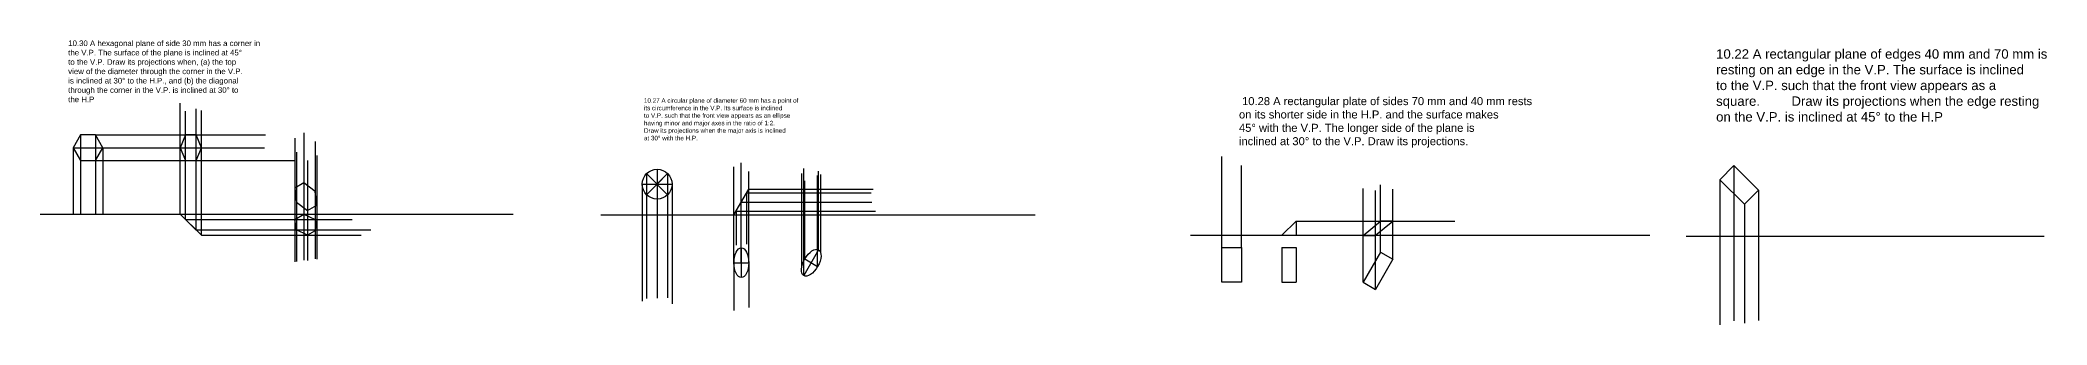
# Model space of a CAD drawing. Header units: millimetres. Extents: x 186 to 71940, y -203 to 575.
# Drawn here: x 12371 to 16414, y -36 to 537 of the extents above; entities that cross this region are included whole.
import ezdxf

# ---------------------------------------------------------------- set-up
doc = ezdxf.new("R2010")
doc.units = ezdxf.units.MM
doc.header["$MEASUREMENT"] = 0
doc.styles.get("Standard").update_dxf_attribs({"font": 'arial.ttf'})

msp = doc.modelspace()

# ---------------------------------------------------------------- linework, layer by layer
at = {"color": 85, "true_color": 0x58ba48}
for p, q in [((12653.63, 186.91), (12653.63, 410.31)), ((12664.24, 176.45), (12664.24, 394.27)), ((12685.45, 155.09), (12685.45, 398.93)), ((12696.35, 144.78), (12696.35, 395.82)), ((12482.62, 346.92), (12825.5, 346.92)), ((12664.24, 176.3), (12664.24, 340.98)), ((12437.62, 320.94), (12823.43, 320.94)), ((12452.62, 294.96), (12882.97, 294.96)), ((12653.63, 186.91), (12664.24, 176.3)), ((12664.24, 176.3), (12685.45, 155.09))]:
    msp.add_line(p, q, dxfattribs=at)
at = {"color": 1}
for p, q in [((12452.62, 346.92), (12452.62, 187.12)), ((12482.62, 346.92), (12482.62, 187.12)), ((12437.62, 320.94), (12437.62, 187.12)), ((12497.62, 320.94), (12497.62, 187.12)), ((15783.87, 284.89), (15783.87, -27.78)), ((15755.58, 256.61), (15755.58, -35.54)), ((13783.99, 211.58), (14046.77, 211.58)), ((13794.6, 229.92), (13798.99, 229.92)), ((13798.99, 237.52), (14049.47, 237.52)), ((13943.16, 229.92), (13945.17, 229.92)), ((15805.08, 207.11), (15805.08, -32.2)), ((15833.37, 235.4), (15833.37, -26.64)), ((12653.63, 186.91), (12696.35, 144.78)), ((12664.24, 176.45), (13000.12, 176.45)), ((13773.35, 193.18), (14054.21, 193.18)), ((12685.45, 155.53), (13037.8, 155.53)), ((12696.35, 144.78), (13018.37, 144.78)), ((15728.45, 142.76), (15768.45, 142.76)), ((15755.58, 142.76), (15833.37, 142.76))]:
    msp.add_line(p, q, dxfattribs=at)
at = {"color": 7, "true_color": 0xffffff}
for p, q in [((12664.24, 346.92), (12653.63, 320.94)), ((12685.45, 346.92), (12664.24, 346.92)), ((12685.45, 346.92), (12664.24, 346.92)), ((12696.35, 320.94), (12685.45, 346.92)), ((12653.63, 320.94), (12664.24, 294.96)), ((12664.24, 294.96), (12685.45, 294.96)), ((12685.45, 294.96), (12696.35, 320.94)), ((12902.72, 250.05), (12884.35, 239.44)), ((12925.15, 233), (12902.72, 250.05)), ((13584.41, 247.61), (13644.41, 247.61)), ((13635.63, 268.82), (13593.2, 226.4)), ((13614.41, 247.61), (13593.2, 268.82)), ((13593.2, 268.82), (13635.63, 226.4)), ((13614.41, 277.61), (13614.41, 217.61)), ((13614.41, 247.61), (13635.63, 268.82)), ((12884.35, 239.44), (12888.15, 211.64)), ((12888.15, 211.64), (12910.33, 194.44)), ((12910.33, 194.44), (12928.7, 205.05)), ((12928.7, 205.05), (12925.15, 233)), ((15805.08, 207.11), (15833.37, 235.4)), ((12371.4, 187.12), (13324.24, 187.12)), ((13501.28, 185.62), (14375.96, 185.62)), ((15036.92, 144.54), (15071.92, 173.19)), ((15061.42, 144.91), (15096.42, 173.19)), ((15096.42, 173.19), (15071.92, 173.19)), ((15036.92, 144.91), (15061.42, 144.91)), ((15036.92, 144.54), (15061.42, 144.54)), ((15687.54, 142.76), (16408.5, 142.76))]:
    msp.add_line(p, q, dxfattribs=at)
at = {"color": 114, "true_color": 0x139b48}
for p, q in [((12884.35, 339.96), (12884.35, 91.19)), ((12902.72, 350.57), (12902.72, 94.72)), ((12925.15, 333.52), (12925.15, 97.05)), ((12888.15, 312.16), (12888.15, 91.92)), ((12910.33, 294.96), (12910.33, 93.92)), ((12928.7, 305.57), (12928.7, 96.57))]:
    msp.add_line(p, q, dxfattribs=at)
at = {"color": 254, "true_color": 0xfeeab9}
for p, q in [((13783.99, 89.5), (13783.99, 290.72)), ((13768.99, 89.5), (13768.99, 282.73)), ((13798.99, 89.5), (13798.99, 272.85)), ((13783.99, 211.58), (13794.6, 229.94)), ((13794.6, 229.94), (13794.6, 126.95)), ((13768.96, 185.58), (13773.35, 193.18)), ((13773.35, 193.18), (13773.35, 124.81)), ((13769.16, 93.97), (13769.16, -6.92)), ((13798.99, 89.5), (13798.99, -0.34))]:
    msp.add_line(p, q, dxfattribs=at)
at = {"color": 240, "true_color": 0xed1f24}
for p, q in [((14751.73, 120.01), (14751.73, 303.52)), ((14791.73, 120.01), (14791.73, 285.37)), ((13584.41, 247.61), (13584.41, 11.79)), ((13593.2, 268.82), (13593.2, 17.59)), ((13614.41, 247.61), (13614.41, 18.03)), ((13635.63, 268.82), (13635.63, 18.92)), ((13644.41, 247.61), (13644.41, 6.44)), ((13905.69, 81.43), (13905.69, 268.84)), ((13909.8, 63.52), (13909.8, 279.14)), ((13911.81, 97), (13911.81, 254.12)), ((13937.79, 82), (13937.79, 264.88)), ((13939.8, 115.48), (13939.8, 273.59)), ((13944.19, 108.73), (13944.19, 267.1)), ((15071.92, 110.63), (15071.92, 246.53)), ((13768.96, 185.58), (13798.99, 237.52)), ((13794.6, 229.94), (14045.49, 229.94)), ((15036.92, 50.01), (15036.92, 239.06)), ((15061.42, 35.87), (15061.42, 234.92)), ((15096.42, 96.49), (15096.42, 237.4)), ((13584.41, 185.62), (13644.41, 185.62)), ((14873.25, 144.91), (14901.53, 173.19)), ((14901.53, 173.19), (14901.53, 144.91)), ((14901.53, 173.19), (15221.41, 173.19)), ((13768.99, 89.5), (13798.99, 89.5)), ((13783.99, 119.5), (13783.99, 59.5)), ((13939.8, 115.48), (13909.8, 63.52)), ((13911.81, 97), (13937.79, 82))]:
    msp.add_line(p, q, dxfattribs=at)
at = {"color": 7}
for p, q in [((15755.58, 256.61), (15783.87, 284.89)), ((15783.87, 284.89), (15833.37, 235.4)), ((15805.08, 207.11), (15755.58, 256.61)), ((14688.93, 144.91), (15614.24, 144.91)), ((14751.73, 120.01), (14791.73, 120.01)), ((14751.73, 50.01), (14751.73, 120.01)), ((14791.73, 120.01), (14791.73, 50.01)), ((14873.25, 120.01), (14873.25, 50.01)), ((14873.25, 120.01), (14901.53, 120.01)), ((14901.53, 120.01), (14901.53, 50.01)), ((15071.92, 110.63), (15036.92, 50.01)), ((15096.42, 96.49), (15061.42, 35.87)), ((15071.92, 110.63), (15096.42, 96.49)), ((14791.73, 50.01), (14751.73, 50.01)), ((14873.25, 50.01), (14901.53, 50.01)), ((15036.92, 50.01), (15061.42, 35.87))]:
    msp.add_line(p, q, dxfattribs=at)
at = {"color": 2, "true_color": 0xf1eb1f}
for p, q in [((12884.35, 176.45), (12902.72, 187.12)), ((12888.15, 155.53), (12884.35, 176.45)), ((12902.72, 187.12), (12925.15, 176.45)), ((12925.15, 176.45), (12928.7, 155.53)), ((12910.33, 144.78), (12888.15, 155.53)), ((12928.7, 155.53), (12910.33, 144.78))]:
    msp.add_line(p, q, dxfattribs=at)
at = {"color": 7, "true_color": 0xffffff}
msp.add_lwpolyline([(12452.62, 346.92), (12437.62, 320.94), (12452.62, 294.96), (12482.62, 294.96), (12497.62, 320.94), (12482.62, 346.92)], close=True, dxfattribs=at)
msp.add_circle((13614.41, 247.61), 30, dxfattribs=at)
for centre, major_axis in [((13783.99, 89.5), (0, -30)), ((13924.8, 89.5), (-15, -25.98))]:
    msp.add_ellipse(centre, major_axis=major_axis, ratio=0.5, dxfattribs=at)

# ---------------------------------------------------------------- texts
at = {"color": 7, "true_color": 0xffffff, "attachment_point": 1}
for s, width, gutter_width, heights, insert, char_height in [('10.30 A hexagonal plane of side 30 mm has a corner in \\Pthe V.P. The surface of the plane is inclined at 45° \\Pto the V.P. Draw its projections when, (a) the top \\Pview of the diameter through the corner in the V.P. \\Pis inclined at 30° to the H.P., and (b) the diagonal \\Pthrough the corner in the V.P. is inclined at 30° to \\Pthe H.P', 15405.2319, 56.45, [201], (12427.95, 536.75), 11.2891), ('10.22 A rectangular plane of edges 40 mm and 70 mm is \\Presting on an edge in the V.P. The surface is inclined \\Pto the V.P. such that the front view appears as a \\Psquare.^IDraw its projections when the edge resting \\Pon the V.P. is inclined at 45° to the H.P', 33243.559, 94.86, [0], (15747.86, 519.09), 18.971), ('10.27 A circular plane of diameter 60 mm has a point of \\Pits circumference in the V.P. Its surface is inclined \\Pto V.P. such that the front view appears as an ellipse \\Phaving minor and major axes in the ratio of 1:2. \\PDraw its projections when the major axis is inclined \\Pat 30° with the H.P.', 6106.8501, 45.31, [249.11], (13587.88, 420.42), 9.0627)]:
    msp.add_mtext_dynamic_manual_height_columns(s, width=width, gutter_width=gutter_width, heights=heights, dxfattribs=dict(at, insert=insert, char_height=char_height))
at = {"color": 7, "insert": (14786.56, 422.74), "char_height": 16.1196, "attachment_point": 1}
msp.add_mtext_dynamic_manual_height_columns(' 10.28 A rectangular plate of sides 70 mm and 40 mm rests \\Pon its shorter side in the H.P. and the surface makes \\P45° with the V.P. The longer side of the plane is \\Pinclined at 30° to the V.P. Draw its projections.', width=34032.8678, gutter_width=80.6, heights=[0], dxfattribs=at)

doc.saveas('drawing.dxf')
